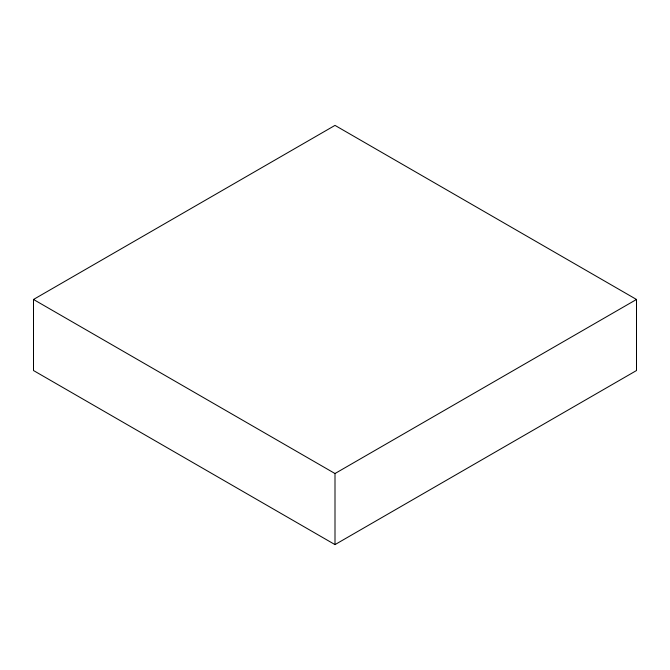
<?xml version="1.0" encoding="UTF-8"?>
<svg xmlns="http://www.w3.org/2000/svg" width="670" height="670" viewBox="0 0 670 670"><rect width="100%" height="100%" fill="white"/><g stroke="black" fill="none" stroke-linecap="round" stroke-linejoin="round"><path stroke-width="1" d="M33.5 299.465L335 125.391L636.5 299.465L636.5 370.535L335 544.61L33.5 370.535L33.5 299.465L335 473.531L636.5 299.465M335 473.531L335 544.61"/></g></svg>
